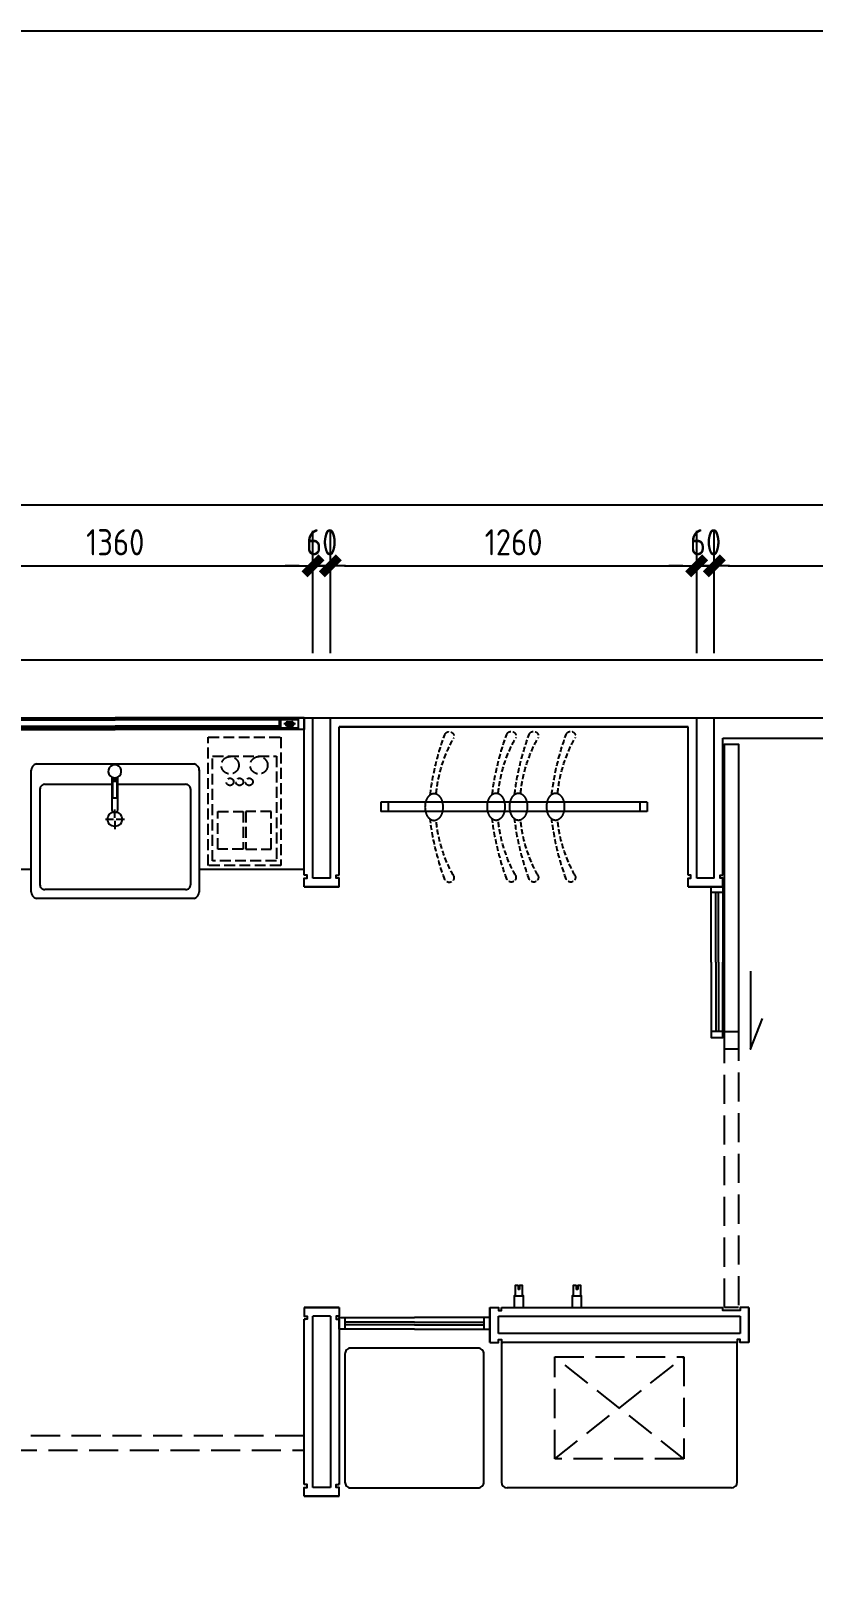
# Model space of a CAD drawing. Header units: inches. Extents: x 193953 to 255442, y -114891 to -62384.
# Drawn here: x 212925 to 215615, y -100841 to -95525 of the extents above; entities that cross this region are included whole.
import ezdxf
from ezdxf.xclip import XClip

# ---------------------------------------------------------------- set-up
doc = ezdxf.new("R2010")
doc.units = ezdxf.units.IN
doc.header["$LTSCALE"] = 500
doc.header["$MEASUREMENT"] = 0
doc.header["$XCLIPFRAME"] = 0
for name, pattern in [('86$0$DASH', [0.35, 0.25, -0.1]), ('CONTINOUS', [0]), ('DASH', [0.35, 0.25, -0.1])]:
    doc.linetypes.add(name, pattern=pattern)
for name, color, linetype in [('0-墙体', 7, 'Continuous'), ('0-平面与天花', 6, 'Continuous'), ('0-玻璃隔墙', 6, 'Continuous'), ('0-装饰完成线', 1, 'Continuous'), ('1-家具', 9, 'Continuous'), ('1-门板', 6, 'Continuous'), ('1－家具', 9, 'Continuous'), ('FUR', 8, 'Continuous')]:
    doc.layers.add(name, color=color, linetype=linetype)
doc.styles.add('DOM-romans.shx', font='dim.shx')
doc.dimstyles.new('DOM_DIM_1 80', dxfattribs={"dimscale": 60, "dimtxt": 1.5, "dimasz": 0.8, "dimexe": 2, "dimexo": 1.5, "dimgap": 0.6, "dimtad": 1, "dimdec": 0, "dimrnd": 5, "dimzin": 12, "dimdsep": 46, "dimtxsty": 'DOM-romans.shx', "dimblk": 'DOM_Dimension_Tick', "dimcen": 0.125, "dimclrd": 44, "dimclre": 44, "dimclrt": 50, "dimadec": 0, "dimazin": 0, "dimtfac": 1, "dimtdec": 0, "dimtix": 1, "dimtmove": 2, "dimatfit": 3, "dimldrblk": 'DOM_Leader_Arrow', "dimfxl": 0, "dimtvp": 1, "dimtolj": 1, "dimtzin": 0, "dimarcsym": 0})

# ---------------------------------------------------------------- blocks, each defined once
blk = doc.blocks.new('huzhuangjing')
at = {"layer": '1-家具', "color": 8, "linetype": 'CONTINOUS'}
for p, q in [((-212.5, 15.1), (-209.7, 22.3)), ((-209.7, 22.3), (-30.3, -47.4)), ((-122.6, -3.3), (-120.5, 2.1)), ((-9.2, 5.8), (-15, 5.8)), ((-111.8, -7.5), (-109.7, -2.1)), ((-33, -54.6), (-30.3, -47.4)), ((-9.2, -5.8), (-15, -5.8))]:
    blk.add_line(p, q, dxfattribs=at)
for points in [[(-111.8, -1.9, -1), (-118.4, 1.9), (-68.4, 88.6, -1), (-61.7, 84.8)], [(-18.3, -1.9, 1), (-11.7, 1.9), (-61.7, 88.6, 1), (-68.4, 84.8)]]:
    blk.add_lwpolyline(points, format="xyb", close=True, dxfattribs=at)
for points in [[(-216.1, 16.5), (-29.5, -56), (-32.2, -63.1), (-218.9, 9.3)], [(-9.2, 36.6), (0, 36.6), (0, -36.6), (-9.2, -36.6)]]:
    blk.add_lwpolyline(points, close=True, dxfattribs=at)
for centre in [(-65.1, 86.7), (-65.1, 86.7), (-115.1, 0), (-115.1, 0), (-15, 0)]:
    blk.add_circle(centre, 3.08, dxfattribs=at)
for centre, radius, start, end in [((-336, -569.4), 604.9, 59.6373, 77.9472), ((-115.1, 0), 5.77, 338.7922, 158.7922), ((-15, 0), 5.77, 90, 270)]:
    blk.add_arc(centre, radius, start, end, dxfattribs=at)
blk = doc.blocks.new('A$C3D3D34BF')
at = {"layer": '1-家具', "color": 136, "extrusion": (0, 0, -1), "xscale": -1, "zscale": -1, "rotation": 90}
blk.add_blockref('huzhuangjing', (0, 0), dxfattribs=at)
blk = doc.blocks.new('jing')
at = {"layer": '0-平面与天花', "color": 1, "linetype": 'Continuous'}
for p, q in [((-40, 20), (-40, 650)), ((-40, 20), (-40, 650)), ((0, 0), (0, 650)), ((-40, 80), (-40, 85)), ((-40, 80), (-40, 85)), ((-40, 0), (-40, 20)), ((-40, 20), (-35, 20)), ((-40, 0), (-40, 20)), ((-40, 20), (-35, 20)), ((0, 0), (-40, 0)), ((0, 0), (-40, 0)), ((-35, 20), (0, 20)), ((-35, 20), (0, 20))]:
    blk.add_line(p, q, dxfattribs=at)
at = {"layer": '0-平面与天花', "color": 250, "linetype": 'Continuous'}
for p, q in [((-34, 85), (-34, 650)), ((-28, 85), (-28, 650)), ((-6, 20), (-6, 650)), ((-40, 85), (-30, 85)), ((-40, 85), (-30, 85)), ((-35, 80), (-40, 80)), ((-35, 80), (-40, 80)), ((-35, 20), (-35, 80)), ((-35, 80), (-6, 80)), ((-35, 20), (-35, 80)), ((-35, 80), (-6, 80)), ((-30, 85), (-6, 85))]:
    blk.add_line(p, q, dxfattribs=at)
at = {"layer": '0-平面与天花', "color": 250}
for p, q in [((-28, 42.5), (-28, 57.5)), ((-25.5, 42.5), (-25.5, 57.5)), ((-23, 62.5), (-18, 62.5)), ((-23, 60), (-18, 60)), ((-20.5, 30), (-20.5, 70)), ((-20.5, 30), (-20.5, 70)), ((-15.5, 57.5), (-15.5, 42.5)), ((-13, 57.5), (-13, 42.5)), ((-10.5, 50), (-30.5, 50)), ((-10.5, 50), (-30.5, 50)), ((-18, 40), (-23, 40)), ((-18, 37.5), (-23, 37.5))]:
    blk.add_line(p, q, dxfattribs=at)
for points in [[(-28, 42.5), (-28, 57.5, -0.414214), (-23, 62.5), (-18, 62.5, -0.414214), (-13, 57.5), (-13, 42.5, -0.414214), (-18, 37.5), (-23, 37.5, -0.414214)], [(-25.5, 42.5), (-25.5, 57.5, -0.414214), (-23, 60), (-18, 60, -0.414214), (-15.5, 57.5), (-15.5, 42.5, -0.414214), (-18, 40), (-23, 40, -0.414214)]]:
    blk.add_lwpolyline(points, format="xyb", close=True, dxfattribs=at)
for centre, radius, start, end in [((-23, 57.5), 5, 90, 180), ((-23, 57.5), 2.5, 90, 180), ((-18, 57.5), 5, 0, 90), ((-18, 57.5), 2.5, 0, 90), ((-23, 42.5), 5, 180, 270), ((-23, 42.5), 2.5, 180, 270), ((-18, 42.5), 5, 270, 0), ((-18, 42.5), 2.5, 270, 0)]:
    blk.add_arc(centre, radius, start, end, dxfattribs=at)
blk = doc.blocks.new('A$C7A7567A6')
at = {"layer": '1-家具', "color": 2}
for p, q in [((490, 610, 0), (0, 610)), ((490, 249, 0), (490, 610, 0)), ((490, -690, 0), (490, -329, 0)), ((490, -690, 0), (0, -690, 0))]:
    blk.add_line(p, q, dxfattribs=at)
at = {"layer": '1-家具', "color": 1}
for p, q in [((188.6, -37.5, 0), (175.1, -37.5, 0)), ((175.1, -45.5, 0), (188.6, -45.5, 0)), ((188.6, -33.8, 0), (188.6, -49.1, 0)), ((243.9, -33.8, 0), (188.6, -33.8, 0)), ((188.6, -33.8, 0), (188.6, -37.5, 0)), ((188.6, -45.5, 0), (188.6, -49.1, 0)), ((188.6, -49.1, 0), (243.9, -49.1, 0)), ((243.9, -49.1, 0), (243.9, -33.8, 0)), ((243.9, -49.1, 0), (243.9, -33.8, 0)), ((312.9, -41.5, 0), (284.2, -41.5, 0)), ((318, -36.4, 0), (318, -8.7, 0)), ((318, -73.7, 0), (318, -46.5, 0)), ((323, -41.5, 0), (351.7, -41.5, 0))]:
    blk.add_line(p, q, dxfattribs=at)
at = {"layer": '1-家具', "color": 250, "linetype": 'DASH', "lineweight": -2, "ltscale": 0.3, "elevation": 0}
for points in [[(36.5, 279.5), (36.5, 529.5), (476.5, 529.5), (476.5, 279.5)], [(101.5, 294.5), (101.5, 514.5), (461.5, 514.5), (461.5, 294.5)], [(291.5, 496.5), (291.5, 409), (421, 409), (421, 496.5)], [(291.5, 312.5), (291.5, 400), (421, 400), (421, 312.5)]]:
    blk.add_lwpolyline(points, close=True, dxfattribs=at)
at = {"layer": '1-家具', "color": 2, "linetype": 'Continuous', "elevation": 0}
for points in [[(148.8, 249), (568.1, 249)], [(590, 231.3), (590, -311.3)], [(568.1, -329), (148.8, -329)]]:
    blk.add_lwpolyline(points, dxfattribs=at)
at = {"layer": '1-家具', "color": 8, "elevation": 0}
for points in [[(214, 219), (543, 219)], [(198, -31.5), (198, 201.8)], [(560, 201.8), (560, -281.8)], [(198, -281.8), (198, -51.5)], [(214, -299), (543, -299)]]:
    blk.add_lwpolyline(points, dxfattribs=at)
at = {"layer": '1-家具', "color": 1, "elevation": 0}
blk.add_lwpolyline([(287.6, -31.5), (173.2, -31.5, 4.265564), (173.2, -51.5), (287.6, -51.5, 0.702728)], format="xyb", close=True, dxfattribs=at)
at = {"layer": '1-家具', "color": 1, "const_width": 0.84, "elevation": 0}
blk.add_lwpolyline([(317.5, -41.6, 1), (318.4, -41.6, 1)], format="xyb", close=True, dxfattribs=at)
at = {"layer": '1-家具', "color": 250, "linetype": 'DASH', "lineweight": -2, "ltscale": 0.3}
for centre, radius in [((132.5, 454, 0), 30), ((189.5, 420.5, 0), 12.5), ((132.5, 355, 0), 30), ((189.5, 387.5, 0), 12.5), ((189.5, 354.5, 0), 12.5)]:
    blk.add_circle(centre, radius, dxfattribs=at)
at = {"layer": '1-家具', "color": 1}
blk.add_circle((318, -41.5, 0), 25.2, dxfattribs=at)
at = {"layer": '1-家具', "color": 2, "linetype": 'Continuous'}
for centre, start, end in [((149.9, 226.7, 0), 87.1612, 168.0389), ((568.1, 226.6, 0), 11.9611, 92.8388), ((149.9, -306.7, 0), 191.9611, 272.8388), ((568.1, -306.6, 0), 267.1612, 348.0389)]:
    blk.add_arc(centre, 22.4, start, end, dxfattribs=at)
at = {"layer": '1-家具', "color": 8}
for centre, start, end in [((214.5, 202.5, 0), 88.2921, 182.4341), ((543.5, 202.5, 0), 357.5659, 91.7079), ((214.5, -282.5, 0), 177.5659, 271.7079), ((543.5, -282.5, 0), 268.2921, 2.4341)]:
    blk.add_arc(centre, 16.5, start, end, dxfattribs=at)
at = {"layer": '1-家具', "color": 1}
blk.add_arc((153, -41.5, 0), 22.5, 333.6122, 26.3878, dxfattribs=at)
at = {"layer": '1－家具', "color": 2, "linetype": 'Continuous', "elevation": 0}
blk.add_lwpolyline([(128, -311.3), (128, 231.3)], dxfattribs=at)
at = {"layer": '0-平面与天花', "color": 0, "ltscale": 2, "rotation": 180}
blk.add_blockref('jing', (-30, 610, 0), dxfattribs=at)
at = {"layer": '0-平面与天花', "color": 0, "ltscale": 2, "xscale": -1}
blk.add_blockref('jing', (-30, -690, 0), dxfattribs=at)
at = {"layer": '1-家具', "color": 5, "ltscale": 2, "xscale": -1}
blk.add_blockref('A$C3D3D34BF', (305.6, -690, 0), dxfattribs=at)
blk = doc.blocks.new('玻璃间墙')
at = {"layer": '0-玻璃隔墙', "color": 1, "ltscale": 2}
for p, q in [((-20, -20), (20, -20)), ((-20, -580), (20, -580))]:
    blk.add_line(p, q, dxfattribs=at)
at = {"layer": '0-玻璃隔墙', "color": 1}
for p, q in [((-5, -580, 0), (-5, -20)), ((5, -580, 0), (5, -20))]:
    blk.add_line(p, q, dxfattribs=at)
at = {"layer": '0-玻璃隔墙', "color": 1, "ltscale": 2}
blk.add_lwpolyline([(-20, -600), (20, -600), (20, 0), (-20, 0)], close=True, dxfattribs=at)
blk = doc.blocks.new('A$C78E139FD')
at = {"layer": '0-装饰完成线', "color": 3}
for p, q in [((0, 0, 0), (-120, 0, 0)), ((0, 40, 0), (0, 45, 0))]:
    blk.add_line(p, q, dxfattribs=at)
blk.add_lwpolyline([(0, 0), (0, 30), (-10, 30), (-10, 40), (0, 40)], dxfattribs=at)
blk = doc.blocks.new('WE21A')
at = {"layer": 'FUR', "color": 8}
for p, q in [((13, -40), (-13, -40)), ((-2.5, -62), (2.5, -62)), ((-2.5, -73), (-2.5, -62)), ((2.5, -73), (2.5, -62))]:
    blk.add_line(p, q, dxfattribs=at)
at = {"layer": 'FUR', "color": 9}
blk.add_lwpolyline([(13, -40), (16, -40), (16, 0), (-16, 0), (-16, -40), (-13, -40), (-13, -75), (-2.5, -75), (-2.5, -73), (2.5, -73), (2.5, -75), (13, -75)], close=True, dxfattribs=at)
blk = doc.blocks.new('A$C2527195D')
at = {"layer": '1-门板', "color": 3}
blk.add_lwpolyline([(0, -133.8), (0, 133.8), (-40.7, 28.8)], dxfattribs=at)
blk = doc.blocks.new('HBA-HANGER')
at = {"color": 8, "linetype": '86$0$DASH', "ltscale": 0.142857}
blk.add_lwpolyline([(-46.9, 30.1, 0.144333), (-43.8, 19.4, 0.107177), (-33.2, 8.8, 0.077818), (-18.7, 2.4, 0.065017), (0, 0, 0.065017), (18.7, 2.4, 0.077818), (33.2, 8.8, 0.107177), (43.8, 19.4, 0.144333), (46.9, 30.1, 0.144333), (43.8, 40.9, 0.107177), (33.2, 51.4, 0.077818), (18.7, 57.8, 0.065017), (0, 60.2, 0.065017), (-18.7, 57.8, 0.077818), (-33.2, 51.4, 0.107177), (-43.8, 40.9, 0.144333)], format="xyb", close=True, dxfattribs=at)
for points in [[(-41.9, 43.4, 0.057952), (-248.5, -6.7, 1.08017), (-235, -36.2, -0.102886), (-45.6, 22.9, -0.821198)], [(41.9, 43.4, -0.057952), (248.5, -6.7, -1.08017), (235, -36.2, 0.102886), (45.6, 22.9, 0.821198)]]:
    blk.add_lwpolyline(points, format="xyb", dxfattribs=at)
blk = doc.blocks.new('A$Cf66d3db0')
at = {"color": 4}
blk.add_lwpolyline([(-12802.3, 7040.2), (0, 7040.2), (0, 0), (-12802.3, 0)], close=True, dxfattribs=at)
blk = doc.blocks.new('DOM_Dimension_Tick')
at = {"color": 0, "linetype": 'ByBlock'}
for p, q in [((-1.09, 0), (0, 0)), ((0, 0), (1.09, 0))]:
    blk.add_line(p, q, dxfattribs=at)
at = {"color": 0, "linetype": 'Continuous', "const_width": 0.608}
blk.add_lwpolyline([(-0.61, -0.61), (0.61, 0.61)], dxfattribs=at)
blk = doc.blocks.new('*D601')
at = {"color": 44, "lineweight": -2, "transparency": 16777216}
for p, q in [((213894.6, -102099.7), (213894.6, -102519.7)), ((215363.6, -102099.7), (215363.6, -102519.7)), ((213942.6, -102399.7), (215315.6, -102399.7))]:
    blk.add_line(p, q, dxfattribs=at)
at = {"layer": 'Defpoints', "color": 0, "transparency": 16777216}
for p in [(215363.6, -100563.4, 0), (213894.6, -101121.6, 0), (215363.6, -102399.7)]:
    blk.add_point(p, dxfattribs=at)
at = {"color": 44, "lineweight": -2, "transparency": 16777216, "xscale": 48, "yscale": 48, "zscale": 48, "rotation": 180}
blk.add_blockref('DOM_Dimension_Tick', (213894.6, -102399.7), dxfattribs=at)
at = {"color": 44, "lineweight": -2, "transparency": 16777216, "xscale": 48, "yscale": 48, "zscale": 48}
blk.add_blockref('DOM_Dimension_Tick', (215363.6, -102399.7), dxfattribs=at)
at = {"color": 50, "transparency": 16777216, "insert": (214629.1, -102318.7), "char_height": 90, "attachment_point": 5, "style": 'DOM-romans.shx'}
blk.add_mtext('\\A1;1470', dxfattribs=at)
blk = doc.blocks.new('DOM_Leader_Arrow')
at = {"color": 0, "linetype": 'ByBlock'}
blk.add_line((0, 0), (-1.5, 0), dxfattribs=at)
for points in [[(-1.29, 1), (-0.89, 1.28), (-0.36, 0), (0, 0)], [(-1.29, -1), (-0.89, -1.28), (-0.36, 0), (0, 0)]]:
    blk.add_solid(points, dxfattribs=at)
blk = doc.blocks.new('*D602')
at = {"color": 44, "lineweight": -2, "transparency": 16777216}
for p, q in [((215363.6, -102099.7), (215363.6, -102519.7)), ((221244.6, -102099.7), (221244.6, -102519.7)), ((215411.6, -102399.7), (221196.6, -102399.7))]:
    blk.add_line(p, q, dxfattribs=at)
at = {"layer": 'Defpoints', "color": 0, "transparency": 16777216}
for p in [(215363.6, -100563.4, 0), (221244.6, -101305.6, 0), (221244.6, -102399.7)]:
    blk.add_point(p, dxfattribs=at)
at = {"color": 44, "lineweight": -2, "transparency": 16777216, "xscale": 48, "yscale": 48, "zscale": 48, "rotation": 180}
blk.add_blockref('DOM_Dimension_Tick', (215363.6, -102399.7), dxfattribs=at)
at = {"color": 44, "lineweight": -2, "transparency": 16777216, "xscale": 48, "yscale": 48, "zscale": 48}
blk.add_blockref('DOM_Dimension_Tick', (221244.6, -102399.7), dxfattribs=at)
at = {"color": 50, "transparency": 16777216, "insert": (218304.1, -102318.7), "char_height": 90, "attachment_point": 5, "style": 'DOM-romans.shx'}
blk.add_mtext('\\A1;5880', dxfattribs=at)
blk = doc.blocks.new('*D612')
at = {"color": 44, "lineweight": -2, "transparency": 16777216}
for p, q in [((212534.6, -97662.8), (212534.6, -97242.8)), ((213894.6, -97662.8), (213894.6, -97242.8)), ((212582.6, -97362.8), (213846.6, -97362.8))]:
    blk.add_line(p, q, dxfattribs=at)
at = {"layer": 'Defpoints', "color": 0, "transparency": 16777216}
for p in [(213894.6, -97362.8), (213894.6, -97885.6, 0), (212534.6, -98143.3, 0)]:
    blk.add_point(p, dxfattribs=at)
at = {"color": 44, "lineweight": -2, "transparency": 16777216, "xscale": 48, "yscale": 48, "zscale": 48, "rotation": 180}
blk.add_blockref('DOM_Dimension_Tick', (212534.6, -97362.8), dxfattribs=at)
at = {"color": 44, "lineweight": -2, "transparency": 16777216, "xscale": 48, "yscale": 48, "zscale": 48}
blk.add_blockref('DOM_Dimension_Tick', (213894.6, -97362.8), dxfattribs=at)
at = {"color": 50, "transparency": 16777216, "insert": (213214.6, -97281.8), "char_height": 90, "attachment_point": 5, "style": 'DOM-romans.shx'}
blk.add_mtext('\\A1;1360', dxfattribs=at)
blk = doc.blocks.new('*D613')
at = {"color": 44, "lineweight": -2, "transparency": 16777216}
for p, q in [((213894.6, -97662.8), (213894.6, -97242.8)), ((213954.6, -97662.8), (213954.6, -97242.8)), ((213846.6, -97362.8), (213798.6, -97362.8)), ((213894.6, -97362.8), (213954.6, -97362.8)), ((214002.6, -97362.8), (214050.6, -97362.8))]:
    blk.add_line(p, q, dxfattribs=at)
at = {"layer": 'Defpoints', "color": 0, "transparency": 16777216}
for p in [(213954.6, -97362.8), (213894.6, -97885.6, 0), (213954.6, -97885.6, 0)]:
    blk.add_point(p, dxfattribs=at)
at = {"color": 44, "lineweight": -2, "transparency": 16777216, "xscale": 48, "yscale": 48, "zscale": 48}
blk.add_blockref('DOM_Dimension_Tick', (213894.6, -97362.8), dxfattribs=at)
at = {"color": 44, "lineweight": -2, "transparency": 16777216, "xscale": 48, "yscale": 48, "zscale": 48, "rotation": 180}
blk.add_blockref('DOM_Dimension_Tick', (213954.6, -97362.8), dxfattribs=at)
at = {"color": 50, "transparency": 16777216, "insert": (213924.6, -97281.8), "char_height": 90, "attachment_point": 5, "style": 'DOM-romans.shx'}
blk.add_mtext('\\A1;60', dxfattribs=at)
blk = doc.blocks.new('*D614')
at = {"color": 44, "lineweight": -2, "transparency": 16777216}
for p, q in [((213954.6, -97662.8), (213954.6, -97242.8)), ((215214.6, -97662.8), (215214.6, -97242.8)), ((214002.6, -97362.8), (215166.6, -97362.8))]:
    blk.add_line(p, q, dxfattribs=at)
at = {"layer": 'Defpoints', "color": 0, "transparency": 16777216}
for p in [(215214.6, -97362.8), (213954.6, -97885.6, 0), (215214.6, -97885.6, 0)]:
    blk.add_point(p, dxfattribs=at)
at = {"color": 44, "lineweight": -2, "transparency": 16777216, "xscale": 48, "yscale": 48, "zscale": 48, "rotation": 180}
blk.add_blockref('DOM_Dimension_Tick', (213954.6, -97362.8), dxfattribs=at)
at = {"color": 44, "lineweight": -2, "transparency": 16777216, "xscale": 48, "yscale": 48, "zscale": 48}
blk.add_blockref('DOM_Dimension_Tick', (215214.6, -97362.8), dxfattribs=at)
at = {"color": 50, "transparency": 16777216, "insert": (214584.6, -97281.8), "char_height": 90, "attachment_point": 5, "style": 'DOM-romans.shx'}
blk.add_mtext('\\A1;1260', dxfattribs=at)
blk = doc.blocks.new('*D615')
at = {"color": 44, "lineweight": -2, "transparency": 16777216}
for p, q in [((215214.6, -97662.8), (215214.6, -97242.8)), ((215274.6, -97662.8), (215274.6, -97242.8)), ((215166.6, -97362.8), (215118.6, -97362.8)), ((215214.6, -97362.8), (215274.6, -97362.8)), ((215322.6, -97362.8), (215370.6, -97362.8))]:
    blk.add_line(p, q, dxfattribs=at)
at = {"layer": 'Defpoints', "color": 0, "transparency": 16777216}
for p in [(215274.6, -97362.8), (215214.6, -97885.6, 0), (215274.6, -97885.6, 0)]:
    blk.add_point(p, dxfattribs=at)
at = {"color": 44, "lineweight": -2, "transparency": 16777216, "xscale": 48, "yscale": 48, "zscale": 48}
blk.add_blockref('DOM_Dimension_Tick', (215214.6, -97362.8), dxfattribs=at)
at = {"color": 44, "lineweight": -2, "transparency": 16777216, "xscale": 48, "yscale": 48, "zscale": 48, "rotation": 180}
blk.add_blockref('DOM_Dimension_Tick', (215274.6, -97362.8), dxfattribs=at)
at = {"color": 50, "transparency": 16777216, "insert": (215244.6, -97281.8), "char_height": 90, "attachment_point": 5, "style": 'DOM-romans.shx'}
blk.add_mtext('\\A1;60', dxfattribs=at)
blk = doc.blocks.new('*D616')
at = {"color": 44, "lineweight": -2, "transparency": 16777216}
for p, q in [((215274.6, -97662.8), (215274.6, -97242.8)), ((221244.6, -97662.8), (221244.6, -97242.8)), ((215322.6, -97362.8), (221196.6, -97362.8))]:
    blk.add_line(p, q, dxfattribs=at)
at = {"layer": 'Defpoints', "color": 0, "transparency": 16777216}
for p in [(221244.6, -97362.8), (215274.6, -97885.6, 0), (221244.6, -97915.6, 0)]:
    blk.add_point(p, dxfattribs=at)
at = {"color": 44, "lineweight": -2, "transparency": 16777216, "xscale": 48, "yscale": 48, "zscale": 48, "rotation": 180}
blk.add_blockref('DOM_Dimension_Tick', (215274.6, -97362.8), dxfattribs=at)
at = {"color": 44, "lineweight": -2, "transparency": 16777216, "xscale": 48, "yscale": 48, "zscale": 48}
blk.add_blockref('DOM_Dimension_Tick', (221244.6, -97362.8), dxfattribs=at)
at = {"color": 50, "transparency": 16777216, "insert": (218259.6, -97281.8), "char_height": 90, "attachment_point": 5, "style": 'DOM-romans.shx'}
blk.add_mtext('\\A1;5970', dxfattribs=at)
blk = doc.blocks.new('*D617')
at = {"color": 44, "lineweight": -2, "transparency": 16777216}
for p, q in [((211014.6, -97453.8), (211014.6, -97033.8)), ((221244.6, -97453.8), (221244.6, -97033.8)), ((221196.6, -97153.8), (211062.6, -97153.8))]:
    blk.add_line(p, q, dxfattribs=at)
at = {"layer": 'Defpoints', "color": 0, "transparency": 16777216}
for p in [(211014.6, -97153.8), (211014.6, -97546.8), (221244.6, -97546.8)]:
    blk.add_point(p, dxfattribs=at)
at = {"color": 44, "lineweight": -2, "transparency": 16777216, "xscale": 48, "yscale": 48, "zscale": 48, "rotation": 180}
blk.add_blockref('DOM_Dimension_Tick', (211014.6, -97153.8), dxfattribs=at)
at = {"color": 44, "lineweight": -2, "transparency": 16777216, "xscale": 48, "yscale": 48, "zscale": 48}
blk.add_blockref('DOM_Dimension_Tick', (221244.6, -97153.8), dxfattribs=at)
at = {"color": 50, "transparency": 16777216, "insert": (216129.6, -97072.8), "char_height": 90, "attachment_point": 5, "style": 'DOM-romans.shx'}
blk.add_mtext('\\A1;10230', dxfattribs=at)

msp = doc.modelspace()

# ---------------------------------------------------------------- linework, layer by layer
at = {"color": 4}
msp.add_line((214532.5, -100001.4, 0), (214532.5, -99941.4, 0), dxfattribs=at)
at = {"layer": '0-墙体', "color": 4}
for p, q in [((212314.6, -97685.6, 0), (221414.6, -97685.6, 0)), ((212534.6, -97885.6, 0), (221414.6, -97885.6, 0)), ((213894.6, -100529.6, 0), (213894.6, -99941.4, 0)), ((213954.6, -99941.4, 0), (213894.6, -99941.4, 0)), ((213954.6, -99941.4, 0), (213954.6, -100529.6, 0)), ((214532.5, -99941.4, 0), (215363.6, -99941.4, 0)), ((215363.6, -99941.4, 0), (215363.6, -100001.4, 0)), ((215363.6, -100001.4, 0), (214532.5, -100001.4, 0)), ((213954.6, -100529.6, 0), (213894.6, -100529.6, 0))]:
    msp.add_line(p, q, dxfattribs=at)
at = {"layer": '0-墙体'}
for p, q in [((213894.6, -98435.6, 0), (213894.6, -97885.6, 0)), ((213954.6, -98435.6, 0), (213954.6, -97885.6, 0)), ((215214.6, -98435.6, 0), (215214.6, -97885.6, 0)), ((215274.6, -98435.6, 0), (215274.6, -97885.6, 0)), ((213954.6, -98435.6, 0), (213894.6, -98435.6, 0)), ((215274.6, -98435.6, 0), (215214.6, -98435.6, 0))]:
    msp.add_line(p, q, dxfattribs=at)
at = {"layer": '0-平面与天花', "color": 9, "ltscale": 2}
for p in [(215304.6, -97955.6, 0), (215320.6, -97955.6, 0)]:
    msp.add_line(p, (215320.6, -97955.6, 0), dxfattribs=at)
at = {"layer": '0-装饰完成线'}
for p, q in [((213864.6, -98425.6, 0), (213864.6, -97885.6, 0)), ((213984.6, -98425.6, 0), (213984.6, -97915.6, 0)), ((213984.6, -97915.6, 0), (215184.6, -97915.6, 0)), ((215184.6, -98425.6, 0), (215184.6, -97915.6, 0)), ((215304.6, -98425.6, 0), (215304.6, -97955.6, 0)), ((215304.6, -97955.6, 0), (219314.6, -97955.6, 0)), ((214502.5, -100031.4, 0), (214502.5, -99911.4, 0)), ((214502.5, -99911.4, 0), (214532.5, -99911.4, 0))]:
    msp.add_line(p, q, dxfattribs=at)
at = {"layer": '0-装饰完成线', "color": 9}
msp.add_line((215184.6, -97915.6, 0), (213984.6, -97915.6, 0), dxfattribs=at)
at = {"layer": '0-装饰完成线', "color": 3}
for p, q in [((214542.5, -99911.4, 0), (215304.6, -99911.4, 0)), ((215393.6, -99911.4, 0), (215393.6, -100031.4, 0)), ((213984.6, -99951.4, 0), (213984.6, -100519.6, 0)), ((215353.6, -100031.4, 0), (214552.5, -100031.4, 0))]:
    msp.add_line(p, q, dxfattribs=at)
at = {"layer": '0-装饰完成线', "color": 3, "elevation": 0}
for points in [[(215393.6, -99911.4), (215363.6, -99911.4), (215363.6, -99921.4), (215304.6, -99921.4), (215304.6, -99911.4)], [(213864.6, -100519.6), (213864.6, -99951.4)]]:
    msp.add_lwpolyline(points, dxfattribs=at)
at = {"layer": '1-家具', "color": 9}
for p, q in [((215043.8, -98174.6, 0), (214127.7, -98174.6, 0)), ((214127.7, -98174.6, 0), (214127.7, -98206.6, 0)), ((214152.7, -98174.6, 0), (214152.7, -98206.6, 0)), ((215018.8, -98174.6, 0), (215018.8, -98206.6, 0)), ((215043.8, -98174.6, 0), (215043.8, -98206.6, 0)), ((215043.8, -98206.6, 0), (214127.7, -98206.6, 0))]:
    msp.add_line(p, q, dxfattribs=at)
at = {"layer": '1-家具', "color": 9, "ltscale": 2}
msp.add_line((215353.6, -100031.4, 0), (214542.5, -100031.4, 0), dxfattribs=at)
at = {"layer": '1-家具', "color": 2, "ltscale": 2}
for p, q in [((214542.5, -100031.4, 0), (214542.5, -100511.4, 0)), ((215353.6, -100511.4, 0), (215353.6, -100031.4, 0)), ((215333.6, -100531.4, 0), (214562.5, -100531.4, 0))]:
    msp.add_line(p, q, dxfattribs=at)
at = {"layer": '1-家具', "color": 8, "linetype": 'DASH', "ltscale": 0.8}
for p, q in [((214726.1, -100431.4, 0), (215170.1, -100081.4, 0)), ((215170.1, -100431.4, 0), (214726.1, -100081.4, 0))]:
    msp.add_line(p, q, dxfattribs=at)
at = {"layer": '1-家具', "color": 2, "ltscale": 2, "elevation": 0}
msp.add_lwpolyline([(214482.5, -100511.4), (214482.5, -100071.4, 0.414214), (214462.5, -100051.4), (214024.6, -100051.4, 0.414214), (214004.6, -100071.4), (214004.6, -100511.4, 0.414214), (214024.6, -100531.4), (214462.5, -100531.4, 0.414214)], format="xyb", close=True, dxfattribs=at)
at = {"layer": '1-家具', "color": 8, "linetype": 'DASH', "ltscale": 0.8, "elevation": 0}
msp.add_lwpolyline([(215170.1, -100431.4), (214726.1, -100431.4), (214726.1, -100081.4), (215170.1, -100081.4)], close=True, dxfattribs=at)
at = {"layer": '1-家具', "color": 2, "ltscale": 2}
for centre, start, end in [((214562.5, -100511.4, 0), 180, 270), ((215333.6, -100511.4, 0), 270, 0)]:
    msp.add_arc(centre, 20, start, end, dxfattribs=at)
at = {"layer": '1-门板', "color": 2, "elevation": 0}
msp.add_lwpolyline([(215358.6, -99023.5), (215309.6, -99023.5), (215309.6, -97975.6), (215358.6, -97975.6)], close=True, dxfattribs=at)
at = {"layer": '1-门板', "color": 136, "linetype": 'DASH', "lineweight": -2, "ltscale": 0.8, "elevation": 0}
msp.add_lwpolyline([(215358.6, -99911.4), (215309.6, -99911.4), (215309.6, -98963.5), (215358.6, -98963.5)], close=True, dxfattribs=at)
at = {"layer": '1-门板', "color": 8, "linetype": 'DASH', "lineweight": -2, "ltscale": 0.8, "elevation": 0}
msp.add_lwpolyline([(213864.6, -100401.4), (213864.6, -100352.4), (212844.6, -100352.4), (212844.6, -100401.4)], close=True, dxfattribs=at)

# ---------------------------------------------------------------- block references
at = {"color": 6, "xscale": 1.2, "yscale": 1.2, "zscale": 1.2}
msp.add_blockref('A$Cf66d3db0', (224679, -103973), dxfattribs=at)
at = {"color": 0, "ltscale": 2, "rotation": 270}
msp.add_blockref('A$C7A7567A6', (213254.6, -97915.6, 0), dxfattribs=at)
at = {"xscale": -1}
for p in [(213864.6, -98465.6, 0), (215184.6, -98465.6, 0)]:
    msp.add_blockref('A$C78E139FD', p, dxfattribs=at)
for p in [(213984.6, -98465.6, 0), (215304.6, -98465.6, 0)]:
    msp.add_blockref('A$C78E139FD', p)
ref = msp.add_blockref('玻璃间墙', (215284.6, -98465.6, 0), dxfattribs=dict(xscale=-1))
XClip(ref).set_block_clipping_path([(-107.8890049163, -258.9329982592), (92.8411918414, 117.6688839187)])
ref = msp.add_blockref('玻璃间墙', (215284.6, -98983.5, 0), dxfattribs=dict(rotation=180))
XClip(ref).set_block_clipping_path([(-107.8890049163, -258.9329982592), (92.8411918414, 117.6688839187)])
at = {"color": 3, "rotation": 180}
msp.add_blockref('A$C78E139FD', (213864.6, -99911.4, 0), dxfattribs=at)
at = {"color": 3, "xscale": -1, "rotation": 180}
msp.add_blockref('A$C78E139FD', (213984.6, -99911.4, 0), dxfattribs=at)
ref = msp.add_blockref('玻璃间墙', (213984.6, -99966.4, 0), dxfattribs=dict(xscale=-1, rotation=90))
XClip(ref).set_block_clipping_path([(-107.8890049163, -258.9329982592), (92.8411918414, 117.6688839187)])
ref = msp.add_blockref('玻璃间墙', (214502.5, -99966.4, 0), dxfattribs=dict(rotation=270))
XClip(ref).set_block_clipping_path([(-107.8890049163, -258.9329982592), (92.8411918414, 117.6688839187)])
at = {"rotation": 270}
msp.add_blockref('A$C78E139FD', (214502.5, -100031.4, 0), dxfattribs=at)
at = {"xscale": -1}
for p, rotation in [((214502.5, -99911.4, 0), 270), ((215393.6, -100031.4, 0), 90)]:
    msp.add_blockref('A$C78E139FD', p, dxfattribs=dict(at, rotation=rotation))
at = {"color": 3, "xscale": -1}
msp.add_blockref('A$C78E139FD', (213864.6, -100559.6, 0), dxfattribs=at)
at = {"color": 3}
msp.add_blockref('A$C78E139FD', (213984.6, -100559.6, 0), dxfattribs=at)
at = {"layer": '1-家具', "xscale": -1, "rotation": 89.99993297876895}
for p in [(214341.2, -98191.7, 0), (214554.6, -98190.6, 0), (214631.6, -98190.6, 0), (214759, -98190.6, 0)]:
    msp.add_blockref('HBA-HANGER', p, dxfattribs=at)
at = {"layer": '1-家具', "color": 5, "ltscale": 2, "rotation": 180}
for p in [(214602.5, -99911.4, 0), (214802.5, -99911.4, 0)]:
    msp.add_blockref('WE21A', p, dxfattribs=at)
at = {"layer": '1-门板', "color": 5, "ltscale": 2, "rotation": 180}
msp.add_blockref('A$C2527195D', (215399.6, -98889.7, 0), dxfattribs=at)

# ---------------------------------------------------------------- dimensions: what is measured, and where the dimension line sits
at = {"color": 6}
for base, p1, p2, picture, middle in [((211014.6, -97153.8), (221244.6, -97546.8), (211014.6, -97546.8), '*D617', (216129.6, -97072.8)), ((213894.6, -97362.8), (212534.6, -98143.3, 0), (213894.6, -97885.6, 0), '*D612', (213214.6, -97281.8)), ((213954.6, -97362.8), (213894.6, -97885.6, 0), (213954.6, -97885.6, 0), '*D613', (213924.6, -97281.8)), ((215214.6, -97362.8), (213954.6, -97885.6, 0), (215214.6, -97885.6, 0), '*D614', (214584.6, -97281.8)), ((215274.6, -97362.8), (215214.6, -97885.6, 0), (215274.6, -97885.6, 0), '*D615', (215244.6, -97281.8)), ((221244.6, -97362.8), (215274.6, -97885.6, 0), (221244.6, -97915.6, 0), '*D616', (218259.6, -97281.8)), ((215363.6, -102399.7), (213894.6, -101121.6, 0), (215363.6, -100563.4, 0), '*D601', (214629.1, -102318.7)), ((221244.6, -102399.7), (215363.6, -100563.4, 0), (221244.6, -101305.6, 0), '*D602', (218304.1, -102318.7))]:
    dim = msp.add_linear_dim(base=base, p1=p1, p2=p2, dimstyle='DOM_DIM_1 80', dxfattribs=at)
    dim.commit()
    dim.dimension.update_dxf_attribs({"geometry": picture, "text_midpoint": middle})

doc.saveas('drawing.dxf')
